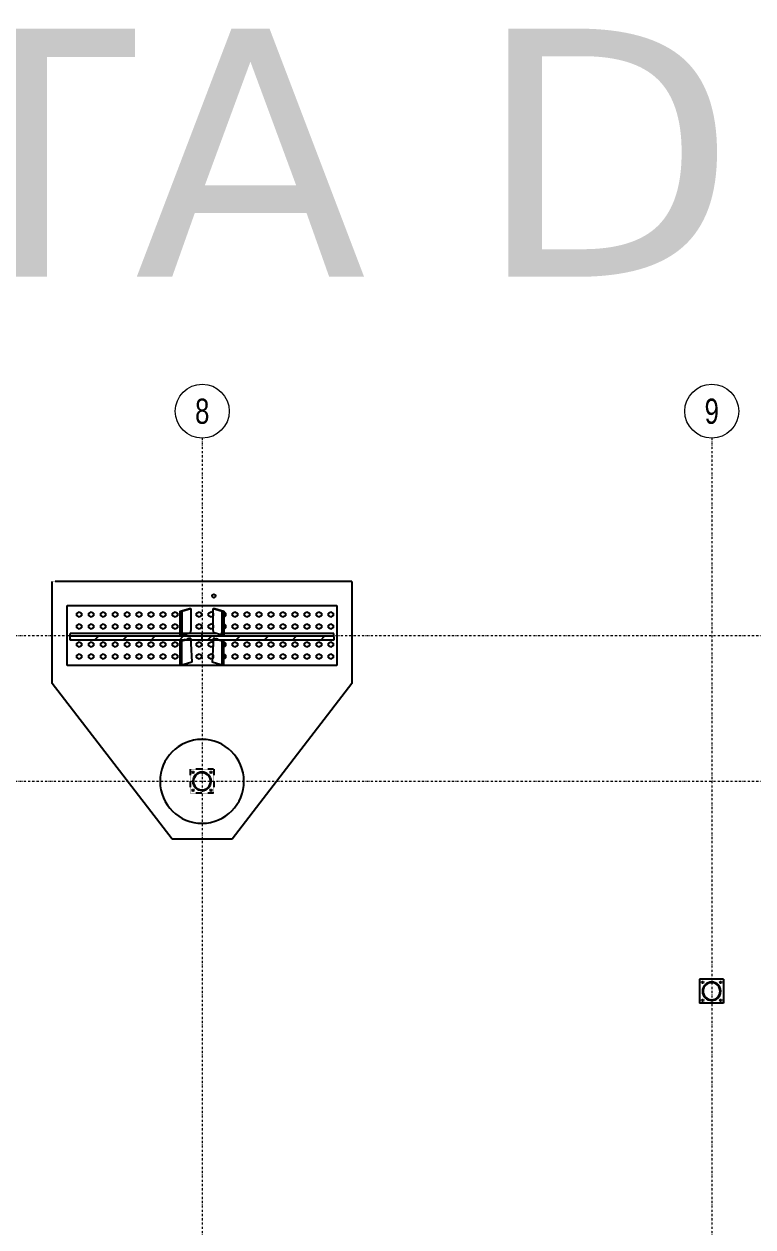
# Model space of a CAD drawing. Header units: millimetres. Extents: x 1541 to 289025, y -12015 to 47026.
# Drawn here: x 11897 to 12779, y -10231 to -8778 of the extents above; entities that cross this region are included whole.
import ezdxf
from ezdxf.enums import TextEntityAlignment as Align

# ---------------------------------------------------------------- set-up
doc = ezdxf.new("R2010")
doc.units = ezdxf.units.MM
doc.header["$LTSCALE"] = 0.1
for name, pattern in [('ACAD_ISO02W100', [15, 12, -3]), ('DASHDOTX2', [50.8, 25.4, -12.7, 0, -12.7]), ('DXK_LINE_DOT2', [3.9198, 1.9599, -1.9599]), ('Grid Line', [3.33375, 1.905, -0.47625, 0.47625, -0.47625])]:
    doc.linetypes.add(name, pattern=pattern)
doc.layers.get('0').update_dxf_attribs({"color": 255})
doc.layers.add('COTAS', color=8, linetype='Continuous')
doc.layers.add('TEXTO GENRAL', color=3, linetype='Continuous')
doc.layers.add('E_EJES', color=8, linetype='Continuous', lineweight=9)
doc.layers.add('E_EJES-1', color=8, linetype='Grid Line', lineweight=9)
doc.styles.add('Swis721 LtCn BT_1', font='swisscl.ttf', dxfattribs={"height": 0.42})
doc.styles.add('TEXTO GENERAL', font='verdana.ttf', dxfattribs={"height": 0.9})

# ---------------------------------------------------------------- blocks, each defined once
blk = doc.blocks.new('Grid - CNI_NOMBRE EJES-372759-_26_00m_LOC COLUMNAS Y MUROS PISO 7')
at = {"layer": 'E_EJES'}
blk.add_circle((0, 0), 0.003, dxfattribs=at)

msp = doc.modelspace()

# ---------------------------------------------------------------- hatches: boundary and pattern name
at = {"linetype": 'Continuous'}
h = msp.add_hatch(dxfattribs=at)
h.set_pattern_fill('', scale=7.611392, style=0, pattern_type=0)
h.set_pattern_definition([(45, (11953.182, -9517.53), (-17.088, 17.088), [])])
h.paths.add_polyline_path([(12272.1, -9517.5), (11953.2, -9517.5), (11953.2, -9518.3), (11953.4, -9522.2), (12272, -9522.2), (12272.1, -9518.3)])
h = msp.add_hatch(dxfattribs=at)
h.set_pattern_fill('', scale=7.611392, style=0, pattern_type=0)
h.set_pattern_definition([(45, (12123.487, -9690.706), (-17.088, 17.088), [])])
h.paths.add_polyline_path([(12123.7, -9692.9), (12123.5, -9690.7), (12122.9, -9688.6), (12121.8, -9686.7), (12120.5, -9685), (12118.8, -9683.7), (12116.9, -9682.6), (12114.8, -9682), (12112.6, -9681.8), (12110.5, -9682), (12108.4, -9682.6), (12106.5, -9683.7), (12104.8, -9685), (12103.5, -9686.7), (12102.4, -9688.6), (12101.8, -9690.7), (12101.6, -9692.9), (12101.8, -9695), (12102.4, -9697.1), (12103.5, -9699), (12104.8, -9700.7), (12106.5, -9702.1), (12108.4, -9703.1), (12110.5, -9703.7), (12112.6, -9703.9), (12114.8, -9703.7), (12116.9, -9703.1), (12118.8, -9702.1), (12120.5, -9700.7), (12121.8, -9699), (12122.9, -9697.1), (12123.5, -9695)])
h.paths.add_polyline_path([(12122.2, -9696.8), (12121.2, -9698.6), (12119.9, -9700.2), (12118.4, -9701.5), (12116.6, -9702.4), (12114.7, -9703), (12112.6, -9703.2), (12110.6, -9703), (12108.7, -9702.4), (12106.9, -9701.5), (12105.3, -9700.2), (12104.1, -9698.6), (12103.1, -9696.8), (12102.5, -9694.9), (12102.3, -9692.9), (12102.5, -9690.8), (12103.1, -9688.9), (12104.1, -9687.1), (12105.3, -9685.6), (12106.9, -9684.3), (12108.7, -9683.3), (12110.6, -9682.7), (12112.6, -9682.5), (12114.7, -9682.7), (12116.6, -9683.3), (12118.4, -9684.3), (12119.9, -9685.6), (12121.2, -9687.1), (12122.2, -9688.9), (12122.8, -9690.8), (12123, -9692.9), (12122.8, -9694.9)])
h = msp.add_hatch(color=96, dxfattribs=at)
h.paths.add_polyline_path([(12739.9, -9946.6), (12739.6, -9944.4), (12739, -9942.4), (12738, -9940.4), (12736.6, -9938.8), (12734.9, -9937.4), (12733, -9936.4), (12731, -9935.7), (12728.8, -9935.5), (12726.6, -9935.7), (12724.6, -9936.4), (12722.7, -9937.4), (12721, -9938.8), (12719.6, -9940.4), (12718.6, -9942.4), (12718, -9944.4), (12717.8, -9946.6), (12718, -9948.7), (12718.6, -9950.8), (12719.6, -9952.7), (12721, -9954.4), (12722.7, -9955.8), (12724.6, -9956.8), (12726.6, -9957.4), (12728.8, -9957.6), (12731, -9957.4), (12733, -9956.8), (12734.9, -9955.8), (12736.6, -9954.4), (12738, -9952.7), (12739, -9950.8), (12739.6, -9948.7)])
h.paths.add_polyline_path([(12738.3, -9950.5), (12737.4, -9952.3), (12736.1, -9953.9), (12734.5, -9955.2), (12732.8, -9956.1), (12730.8, -9956.7), (12728.8, -9956.9), (12726.8, -9956.7), (12724.9, -9956.1), (12723.1, -9955.2), (12721.5, -9953.9), (12720.2, -9952.3), (12719.3, -9950.5), (12718.7, -9948.6), (12718.5, -9946.6), (12718.7, -9944.6), (12719.3, -9942.6), (12720.2, -9940.8), (12721.5, -9939.3), (12723.1, -9938), (12724.9, -9937), (12726.8, -9936.5), (12728.8, -9936.3), (12730.8, -9936.5), (12732.8, -9937), (12734.5, -9938), (12736.1, -9939.3), (12737.4, -9940.8), (12738.3, -9942.6), (12738.9, -9944.6), (12739.1, -9946.6), (12738.9, -9948.6)])

# ---------------------------------------------------------------- linework, layer by layer
at = {"color": 2, "linetype": 'Continuous'}
for p, q in [((11931.4, -9574.7), (11931.4, -9451.5)), ((12293.9, -9451.5), (11935.1, -9451.5)), ((12293.9, -9451.5), (12293.9, -9574.7)), ((11949.6, -9553), (11949.6, -9480.5)), ((11949.6, -9480.5), (12275.8, -9480.5)), ((12086.4, -9487.4), (12097.3, -9484.2)), ((12086.4, -9487.4), (12088.3, -9487.3)), ((12086.4, -9516.4), (12086.4, -9487.4)), ((12088.3, -9487.3), (12099, -9484.2)), ((12088.3, -9487.3), (12088.3, -9516.3)), ((12097.3, -9484.2), (12099, -9484.2)), ((12099, -9484.2), (12099.1, -9510.3)), ((12126.2, -9510.3), (12126.3, -9484.2)), ((12126.3, -9484.2), (12128, -9484.2)), ((12126.3, -9484.2), (12137, -9487.3)), ((12128, -9484.2), (12138.9, -9487.4)), ((12137, -9516.3), (12137, -9487.3)), ((12137, -9487.3), (12138.9, -9487.4)), ((12138.9, -9487.4), (12138.9, -9516.4)), ((12275.8, -9480.5), (12275.8, -9553)), ((11953.2, -9517.5), (11953.2, -9514.4)), ((12086.4, -9514.4), (11953.2, -9514.4)), ((11953.2, -9518.3), (11953.2, -9517.5)), ((12272.1, -9517.5), (11953.2, -9517.5)), ((11953.2, -9522.2), (11953.2, -9518.3)), ((11953.4, -9522.2), (11953.2, -9518.3)), ((12088.3, -9516.3), (12086.4, -9516.4)), ((12088.3, -9516.3), (12098.2, -9513.4)), ((12130.4, -9514.4), (12094.9, -9514.4)), ((12099.1, -9510.3), (12098.2, -9513.4)), ((12099, -9520.2), (12099.1, -9522.2)), ((12127.1, -9513.4), (12126.2, -9510.3)), ((12126.3, -9520.2), (12126.2, -9522.2)), ((12137, -9516.3), (12127.1, -9513.4)), ((12138.9, -9516.4), (12137, -9516.3)), ((12272.1, -9514.4), (12138.9, -9514.4)), ((12272.1, -9518.3), (12272, -9522.2)), ((12272.1, -9517.5), (12272.1, -9514.4)), ((12272.1, -9518.3), (12272.1, -9517.5)), ((12272.1, -9518.3), (12272.1, -9522.2)), ((11953.4, -9522.2), (11953.2, -9522.2)), ((12272, -9522.2), (11953.4, -9522.2)), ((12090.6, -9522.2), (12086.4, -9523.5)), ((12086.4, -9523.5), (12088.3, -9523.4)), ((12086.4, -9552.6), (12086.4, -9523.5)), ((12092.4, -9522.2), (12088.3, -9523.4)), ((12088.3, -9552.5), (12088.3, -9523.4)), ((12099.1, -9522.2), (12099.3, -9526.4)), ((12099.3, -9526.4), (12100.3, -9548.9)), ((12126, -9526.4), (12125, -9548.9)), ((12126.2, -9522.2), (12126, -9526.4)), ((12137, -9523.4), (12132.9, -9522.2)), ((12138.9, -9523.5), (12134.6, -9522.2)), ((12137, -9552.5), (12137, -9523.4)), ((12137, -9523.4), (12138.9, -9523.5)), ((12138.9, -9552.6), (12138.9, -9523.5)), ((12272.1, -9522.2), (12272, -9522.2)), ((12099.3, -9549.2), (12088.3, -9552.5)), ((12100.3, -9548.9), (12099.3, -9549.2)), ((12126, -9549.2), (12125, -9548.9)), ((12137, -9552.5), (12126, -9549.2)), ((12275.8, -9553), (11949.6, -9553)), ((12086.4, -9552.6), (12088.3, -9552.5)), ((12137, -9552.5), (12138.9, -9552.6)), ((12076.4, -9763), (11931.4, -9574.7)), ((12293.9, -9574.7), (12148.9, -9763)), ((12148.9, -9763), (12076.4, -9763)), ((12743.3, -9932.1), (12714.3, -9932.1)), ((12714.3, -9932.1), (12714.3, -9961.1)), ((12743.3, -9932.1), (12743.3, -9961.1)), ((12743.3, -9961.1), (12714.3, -9961.1))]:
    msp.add_line(p, q, dxfattribs=at)
at = {"color": 7, "linetype": 'DXK_LINE_DOT2'}
for p, q in [((11935.1, -9451.5), (11931.4, -9451.5)), ((12094.9, -9514.4), (12086.4, -9514.4)), ((12097.3, -9520.2), (12090.6, -9522.2)), ((12099, -9520.2), (12092.4, -9522.2)), ((12099, -9520.2), (12097.3, -9520.2)), ((12128, -9520.2), (12126.3, -9520.2)), ((12132.9, -9522.2), (12126.3, -9520.2)), ((12134.6, -9522.2), (12128, -9520.2)), ((12138.9, -9514.4), (12130.4, -9514.4)), ((12127.1, -9678.4), (12098.1, -9678.4)), ((12098.1, -9678.4), (12098.1, -9707.4)), ((12127.1, -9678.4), (12127.1, -9707.4)), ((12127.1, -9707.4), (12098.1, -9707.4))]:
    msp.add_line(p, q, dxfattribs=at)
at = {"color": 7, "linetype": 'Continuous'}
for p, q in [((11961.2, -9489.7), (11964.1, -9488)), ((11961.2, -9493), (11961.2, -9489.7)), ((11964.1, -9488), (11967, -9489.7)), ((11967, -9489.7), (11967, -9493)), ((11975.7, -9489.7), (11978.6, -9488)), ((11975.7, -9493), (11975.7, -9489.7)), ((11978.6, -9488), (11981.5, -9489.7)), ((11981.5, -9489.7), (11981.5, -9493)), ((11990.2, -9489.7), (11993.1, -9488)), ((11990.2, -9493), (11990.2, -9489.7)), ((11993.1, -9488), (11996, -9489.7)), ((11996, -9489.7), (11996, -9493)), ((12004.6, -9489.7), (12007.5, -9488)), ((12004.6, -9493), (12004.6, -9489.7)), ((12007.5, -9488), (12010.4, -9489.7)), ((12010.4, -9489.7), (12010.4, -9493)), ((12019.1, -9489.7), (12022, -9488)), ((12019.1, -9493), (12019.1, -9489.7)), ((12022, -9488), (12024.9, -9489.7)), ((12024.9, -9489.7), (12024.9, -9493)), ((12033.6, -9489.7), (12036.5, -9488)), ((12033.6, -9493), (12033.6, -9489.7)), ((12036.5, -9488), (12039.4, -9489.7)), ((12039.4, -9489.7), (12039.4, -9493)), ((12048.1, -9489.7), (12051, -9488)), ((12048.1, -9493), (12048.1, -9489.7)), ((12051, -9488), (12053.9, -9489.7)), ((12053.9, -9489.7), (12053.9, -9493)), ((12062.6, -9489.7), (12065.5, -9488)), ((12062.6, -9493), (12062.6, -9489.7)), ((12065.5, -9488), (12068.4, -9489.7)), ((12068.4, -9489.7), (12068.4, -9493)), ((12077.1, -9489.7), (12080, -9488)), ((12077.1, -9493), (12077.1, -9489.7)), ((12080, -9488), (12082.9, -9489.7)), ((12082.9, -9489.7), (12082.9, -9493)), ((12106.1, -9489.7), (12109, -9488)), ((12106.1, -9493), (12106.1, -9489.7)), ((12109, -9488), (12111.9, -9489.7)), ((12111.9, -9489.7), (12111.9, -9493)), ((12120.6, -9489.7), (12123.5, -9488)), ((12120.6, -9493), (12120.6, -9489.7)), ((12126.4, -9489.7), (12123.5, -9488)), ((12126.4, -9493), (12126.4, -9489.7)), ((12138.9, -9488.5), (12140.9, -9489.7)), ((12140.9, -9489.7), (12140.9, -9493)), ((12149.6, -9489.7), (12152.5, -9488)), ((12149.6, -9493), (12149.6, -9489.7)), ((12152.5, -9488), (12155.4, -9489.7)), ((12155.4, -9489.7), (12155.4, -9493)), ((12164.1, -9489.7), (12167, -9488)), ((12164.1, -9493), (12164.1, -9489.7)), ((12167, -9488), (12169.9, -9489.7)), ((12169.9, -9489.7), (12169.9, -9493)), ((12178.6, -9489.7), (12181.5, -9488)), ((12178.6, -9493), (12178.6, -9489.7)), ((12181.5, -9488), (12184.4, -9489.7)), ((12184.4, -9489.7), (12184.4, -9493)), ((12193.1, -9489.7), (12196, -9488)), ((12193.1, -9493), (12193.1, -9489.7)), ((12196, -9488), (12198.9, -9489.7)), ((12198.9, -9489.7), (12198.9, -9493)), ((12207.6, -9489.7), (12210.5, -9488)), ((12207.6, -9493), (12207.6, -9489.7)), ((12210.5, -9488), (12213.4, -9489.7)), ((12213.4, -9489.7), (12213.4, -9493)), ((12222.1, -9489.7), (12225, -9488)), ((12222.1, -9493), (12222.1, -9489.7)), ((12225, -9488), (12227.9, -9489.7)), ((12227.9, -9489.7), (12227.9, -9493)), ((12236.6, -9489.7), (12239.5, -9488)), ((12236.6, -9493), (12236.6, -9489.7)), ((12239.5, -9488), (12242.4, -9489.7)), ((12242.4, -9489.7), (12242.4, -9493)), ((12251.1, -9489.7), (12254, -9488)), ((12251.1, -9493), (12251.1, -9489.7)), ((12254, -9488), (12256.9, -9489.7)), ((12256.9, -9489.7), (12256.9, -9493)), ((12265.6, -9489.7), (12268.5, -9488)), ((12265.6, -9493), (12265.6, -9489.7)), ((12268.5, -9488), (12271.4, -9489.7)), ((12271.4, -9489.7), (12271.4, -9493)), ((11964.1, -9494.7), (11961.2, -9493)), ((11961.2, -9504.2), (11964.1, -9502.5)), ((11961.2, -9507.5), (11961.2, -9504.2)), ((11967, -9493), (11964.1, -9494.7)), ((11964.1, -9502.5), (11967, -9504.2)), ((11967, -9504.2), (11967, -9507.5)), ((11978.6, -9494.7), (11975.7, -9493)), ((11975.7, -9504.2), (11978.6, -9502.5)), ((11975.7, -9507.5), (11975.7, -9504.2)), ((11981.5, -9493), (11978.6, -9494.7)), ((11978.6, -9502.5), (11981.5, -9504.2)), ((11981.5, -9504.2), (11981.5, -9507.5)), ((11993.1, -9494.7), (11990.2, -9493)), ((11990.2, -9504.2), (11993.1, -9502.5)), ((11990.2, -9507.5), (11990.2, -9504.2)), ((11996, -9493), (11993.1, -9494.7)), ((11993.1, -9502.5), (11996, -9504.2)), ((11996, -9504.2), (11996, -9507.5)), ((12007.5, -9494.7), (12004.6, -9493)), ((12004.6, -9504.2), (12007.5, -9502.5)), ((12004.6, -9507.5), (12004.6, -9504.2)), ((12010.4, -9493), (12007.5, -9494.7)), ((12007.5, -9502.5), (12010.4, -9504.2)), ((12010.4, -9504.2), (12010.4, -9507.5)), ((12022, -9494.7), (12019.1, -9493)), ((12019.1, -9504.2), (12022, -9502.5)), ((12019.1, -9507.5), (12019.1, -9504.2)), ((12024.9, -9493), (12022, -9494.7)), ((12022, -9502.5), (12024.9, -9504.2)), ((12024.9, -9504.2), (12024.9, -9507.5)), ((12036.5, -9494.7), (12033.6, -9493)), ((12033.6, -9504.2), (12036.5, -9502.5)), ((12033.6, -9507.5), (12033.6, -9504.2)), ((12039.4, -9493), (12036.5, -9494.7)), ((12036.5, -9502.5), (12039.4, -9504.2)), ((12039.4, -9504.2), (12039.4, -9507.5)), ((12051, -9494.7), (12048.1, -9493)), ((12048.1, -9504.2), (12051, -9502.5)), ((12048.1, -9507.5), (12048.1, -9504.2)), ((12053.9, -9493), (12051, -9494.7)), ((12051, -9502.5), (12053.9, -9504.2)), ((12053.9, -9504.2), (12053.9, -9507.5)), ((12065.5, -9494.7), (12062.6, -9493)), ((12062.6, -9504.2), (12065.5, -9502.5)), ((12062.6, -9507.5), (12062.6, -9504.2)), ((12068.4, -9493), (12065.5, -9494.7)), ((12065.5, -9502.5), (12068.4, -9504.2)), ((12068.4, -9504.2), (12068.4, -9507.5)), ((12080, -9494.7), (12077.1, -9493)), ((12077.1, -9504.2), (12080, -9502.5)), ((12077.1, -9507.5), (12077.1, -9504.2)), ((12082.9, -9493), (12080, -9494.7)), ((12080, -9502.5), (12082.9, -9504.2)), ((12082.9, -9504.2), (12082.9, -9507.5)), ((12109, -9494.7), (12106.1, -9493)), ((12106.1, -9504.2), (12109, -9502.5)), ((12106.1, -9507.5), (12106.1, -9504.2)), ((12111.9, -9493), (12109, -9494.7)), ((12109, -9502.5), (12111.9, -9504.2)), ((12111.9, -9504.2), (12111.9, -9507.5)), ((12123.5, -9494.7), (12120.6, -9493)), ((12120.6, -9504.2), (12123.5, -9502.5)), ((12120.6, -9507.5), (12120.6, -9504.2)), ((12126.4, -9493), (12123.5, -9494.7)), ((12126.4, -9504.2), (12123.5, -9502.5)), ((12126.4, -9507.5), (12126.4, -9504.2)), ((12140.9, -9493), (12138.9, -9494.2)), ((12138.9, -9503), (12140.9, -9504.2)), ((12140.9, -9504.2), (12140.9, -9507.5)), ((12152.5, -9494.7), (12149.6, -9493)), ((12149.6, -9504.2), (12152.5, -9502.5)), ((12149.6, -9507.5), (12149.6, -9504.2)), ((12155.4, -9493), (12152.5, -9494.7)), ((12152.5, -9502.5), (12155.4, -9504.2)), ((12155.4, -9504.2), (12155.4, -9507.5)), ((12167, -9494.7), (12164.1, -9493)), ((12164.1, -9504.2), (12167, -9502.5)), ((12164.1, -9507.5), (12164.1, -9504.2)), ((12169.9, -9493), (12167, -9494.7)), ((12167, -9502.5), (12169.9, -9504.2)), ((12169.9, -9504.2), (12169.9, -9507.5)), ((12181.5, -9494.7), (12178.6, -9493)), ((12178.6, -9504.2), (12181.5, -9502.5)), ((12178.6, -9507.5), (12178.6, -9504.2)), ((12184.4, -9493), (12181.5, -9494.7)), ((12181.5, -9502.5), (12184.4, -9504.2)), ((12184.4, -9504.2), (12184.4, -9507.5)), ((12196, -9494.7), (12193.1, -9493)), ((12193.1, -9504.2), (12196, -9502.5)), ((12193.1, -9507.5), (12193.1, -9504.2)), ((12198.9, -9493), (12196, -9494.7)), ((12196, -9502.5), (12198.9, -9504.2)), ((12198.9, -9504.2), (12198.9, -9507.5)), ((12210.5, -9494.7), (12207.6, -9493)), ((12207.6, -9504.2), (12210.5, -9502.5)), ((12207.6, -9507.5), (12207.6, -9504.2)), ((12213.4, -9493), (12210.5, -9494.7)), ((12210.5, -9502.5), (12213.4, -9504.2)), ((12213.4, -9504.2), (12213.4, -9507.5)), ((12225, -9494.7), (12222.1, -9493)), ((12222.1, -9504.2), (12225, -9502.5)), ((12222.1, -9507.5), (12222.1, -9504.2)), ((12227.9, -9493), (12225, -9494.7)), ((12225, -9502.5), (12227.9, -9504.2)), ((12227.9, -9504.2), (12227.9, -9507.5)), ((12239.5, -9494.7), (12236.6, -9493)), ((12236.6, -9504.2), (12239.5, -9502.5)), ((12236.6, -9507.5), (12236.6, -9504.2)), ((12242.4, -9493), (12239.5, -9494.7)), ((12239.5, -9502.5), (12242.4, -9504.2)), ((12242.4, -9504.2), (12242.4, -9507.5)), ((12254, -9494.7), (12251.1, -9493)), ((12251.1, -9504.2), (12254, -9502.5)), ((12251.1, -9507.5), (12251.1, -9504.2)), ((12256.9, -9493), (12254, -9494.7)), ((12254, -9502.5), (12256.9, -9504.2)), ((12256.9, -9504.2), (12256.9, -9507.5)), ((12268.5, -9494.7), (12265.6, -9493)), ((12265.6, -9504.2), (12268.5, -9502.5)), ((12265.6, -9507.5), (12265.6, -9504.2)), ((12271.4, -9493), (12268.5, -9494.7)), ((12268.5, -9502.5), (12271.4, -9504.2)), ((12271.4, -9504.2), (12271.4, -9507.5)), ((11964.1, -9509.2), (11961.2, -9507.5)), ((11967, -9507.5), (11964.1, -9509.2)), ((11978.6, -9509.2), (11975.7, -9507.5)), ((11981.5, -9507.5), (11978.6, -9509.2)), ((11993.1, -9509.2), (11990.2, -9507.5)), ((11996, -9507.5), (11993.1, -9509.2)), ((12007.5, -9509.2), (12004.6, -9507.5)), ((12010.4, -9507.5), (12007.5, -9509.2)), ((12022, -9509.2), (12019.1, -9507.5)), ((12024.9, -9507.5), (12022, -9509.2)), ((12036.5, -9509.2), (12033.6, -9507.5)), ((12039.4, -9507.5), (12036.5, -9509.2)), ((12051, -9509.2), (12048.1, -9507.5)), ((12053.9, -9507.5), (12051, -9509.2)), ((12065.5, -9509.2), (12062.6, -9507.5)), ((12068.4, -9507.5), (12065.5, -9509.2)), ((12080, -9509.2), (12077.1, -9507.5)), ((12082.9, -9507.5), (12080, -9509.2)), ((12109, -9509.2), (12106.1, -9507.5)), ((12111.9, -9507.5), (12109, -9509.2)), ((12123.5, -9509.2), (12120.6, -9507.5)), ((12126.4, -9507.5), (12123.5, -9509.2)), ((12140.9, -9507.5), (12138.9, -9508.7)), ((12152.5, -9509.2), (12149.6, -9507.5)), ((12155.4, -9507.5), (12152.5, -9509.2)), ((12167, -9509.2), (12164.1, -9507.5)), ((12169.9, -9507.5), (12167, -9509.2)), ((12181.5, -9509.2), (12178.6, -9507.5)), ((12184.4, -9507.5), (12181.5, -9509.2)), ((12196, -9509.2), (12193.1, -9507.5)), ((12198.9, -9507.5), (12196, -9509.2)), ((12210.5, -9509.2), (12207.6, -9507.5)), ((12213.4, -9507.5), (12210.5, -9509.2)), ((12225, -9509.2), (12222.1, -9507.5)), ((12227.9, -9507.5), (12225, -9509.2)), ((12239.5, -9509.2), (12236.6, -9507.5)), ((12242.4, -9507.5), (12239.5, -9509.2)), ((12254, -9509.2), (12251.1, -9507.5)), ((12256.9, -9507.5), (12254, -9509.2)), ((12268.5, -9509.2), (12265.6, -9507.5)), ((12271.4, -9507.5), (12268.5, -9509.2)), ((11961.2, -9525.9), (11964.1, -9524.2)), ((11961.2, -9529.3), (11961.2, -9525.9)), ((11964.1, -9530.9), (11961.2, -9529.3)), ((11964.1, -9524.2), (11967, -9525.9)), ((11967, -9529.3), (11964.1, -9530.9)), ((11967, -9525.9), (11967, -9529.3)), ((11975.7, -9525.9), (11978.6, -9524.2)), ((11975.7, -9529.3), (11975.7, -9525.9)), ((11978.6, -9530.9), (11975.7, -9529.3)), ((11978.6, -9524.2), (11981.5, -9525.9)), ((11981.5, -9529.3), (11978.6, -9530.9)), ((11981.5, -9525.9), (11981.5, -9529.3)), ((11990.2, -9525.9), (11993.1, -9524.2)), ((11990.2, -9529.3), (11990.2, -9525.9)), ((11993.1, -9530.9), (11990.2, -9529.3)), ((11993.1, -9524.2), (11996, -9525.9)), ((11996, -9529.3), (11993.1, -9530.9)), ((11996, -9525.9), (11996, -9529.3)), ((12004.6, -9525.9), (12007.5, -9524.2)), ((12004.6, -9529.3), (12004.6, -9525.9)), ((12007.5, -9530.9), (12004.6, -9529.3)), ((12007.5, -9524.2), (12010.4, -9525.9)), ((12010.4, -9529.3), (12007.5, -9530.9)), ((12010.4, -9525.9), (12010.4, -9529.3)), ((12019.1, -9525.9), (12022, -9524.2)), ((12019.1, -9529.3), (12019.1, -9525.9)), ((12022, -9530.9), (12019.1, -9529.3)), ((12022, -9524.2), (12024.9, -9525.9)), ((12024.9, -9529.3), (12022, -9530.9)), ((12024.9, -9525.9), (12024.9, -9529.3)), ((12033.6, -9525.9), (12036.5, -9524.2)), ((12033.6, -9529.3), (12033.6, -9525.9)), ((12036.5, -9530.9), (12033.6, -9529.3)), ((12036.5, -9524.2), (12039.4, -9525.9)), ((12039.4, -9529.3), (12036.5, -9530.9)), ((12039.4, -9525.9), (12039.4, -9529.3)), ((12048.1, -9525.9), (12051, -9524.2)), ((12048.1, -9529.3), (12048.1, -9525.9)), ((12051, -9530.9), (12048.1, -9529.3)), ((12051, -9524.2), (12053.9, -9525.9)), ((12053.9, -9529.3), (12051, -9530.9)), ((12053.9, -9525.9), (12053.9, -9529.3)), ((12062.6, -9525.9), (12065.5, -9524.2)), ((12062.6, -9529.3), (12062.6, -9525.9)), ((12065.5, -9530.9), (12062.6, -9529.3)), ((12065.5, -9524.2), (12068.4, -9525.9)), ((12068.4, -9529.3), (12065.5, -9530.9)), ((12068.4, -9525.9), (12068.4, -9529.3)), ((12077.1, -9525.9), (12080, -9524.2)), ((12077.1, -9529.3), (12077.1, -9525.9)), ((12080, -9530.9), (12077.1, -9529.3)), ((12080, -9524.2), (12082.9, -9525.9)), ((12082.9, -9529.3), (12080, -9530.9)), ((12082.9, -9525.9), (12082.9, -9529.3)), ((12106.1, -9525.9), (12109, -9524.2)), ((12106.1, -9529.3), (12106.1, -9525.9)), ((12109, -9530.9), (12106.1, -9529.3)), ((12109, -9524.2), (12111.9, -9525.9)), ((12111.9, -9529.3), (12109, -9530.9)), ((12111.9, -9525.9), (12111.9, -9529.3)), ((12120.6, -9525.9), (12123.5, -9524.2)), ((12120.6, -9529.3), (12120.6, -9525.9)), ((12123.5, -9530.9), (12120.6, -9529.3)), ((12126.4, -9525.9), (12123.5, -9524.2)), ((12126.4, -9529.3), (12123.5, -9530.9)), ((12126.4, -9529.3), (12126.4, -9525.9)), ((12138.9, -9524.7), (12140.9, -9525.9)), ((12140.9, -9529.3), (12138.9, -9530.4)), ((12140.9, -9525.9), (12140.9, -9529.3)), ((12149.6, -9525.9), (12152.5, -9524.2)), ((12149.6, -9529.3), (12149.6, -9525.9)), ((12152.5, -9530.9), (12149.6, -9529.3)), ((12152.5, -9524.2), (12155.4, -9525.9)), ((12155.4, -9529.3), (12152.5, -9530.9)), ((12155.4, -9525.9), (12155.4, -9529.3)), ((12164.1, -9525.9), (12167, -9524.2)), ((12164.1, -9529.3), (12164.1, -9525.9)), ((12167, -9530.9), (12164.1, -9529.3)), ((12167, -9524.2), (12169.9, -9525.9)), ((12169.9, -9529.3), (12167, -9530.9)), ((12169.9, -9525.9), (12169.9, -9529.3)), ((12178.6, -9525.9), (12181.5, -9524.2)), ((12178.6, -9529.3), (12178.6, -9525.9)), ((12181.5, -9530.9), (12178.6, -9529.3)), ((12181.5, -9524.2), (12184.4, -9525.9)), ((12184.4, -9529.3), (12181.5, -9530.9)), ((12184.4, -9525.9), (12184.4, -9529.3)), ((12193.1, -9525.9), (12196, -9524.2)), ((12193.1, -9529.3), (12193.1, -9525.9)), ((12196, -9530.9), (12193.1, -9529.3)), ((12196, -9524.2), (12198.9, -9525.9)), ((12198.9, -9529.3), (12196, -9530.9)), ((12198.9, -9525.9), (12198.9, -9529.3)), ((12207.6, -9525.9), (12210.5, -9524.2)), ((12207.6, -9529.3), (12207.6, -9525.9)), ((12210.5, -9530.9), (12207.6, -9529.3)), ((12210.5, -9524.2), (12213.4, -9525.9)), ((12213.4, -9529.3), (12210.5, -9530.9)), ((12213.4, -9525.9), (12213.4, -9529.3)), ((12222.1, -9525.9), (12225, -9524.2)), ((12222.1, -9529.3), (12222.1, -9525.9)), ((12225, -9530.9), (12222.1, -9529.3)), ((12225, -9524.2), (12227.9, -9525.9)), ((12227.9, -9529.3), (12225, -9530.9)), ((12227.9, -9525.9), (12227.9, -9529.3)), ((12236.6, -9525.9), (12239.5, -9524.2)), ((12236.6, -9529.3), (12236.6, -9525.9)), ((12239.5, -9530.9), (12236.6, -9529.3)), ((12239.5, -9524.2), (12242.4, -9525.9)), ((12242.4, -9529.3), (12239.5, -9530.9)), ((12242.4, -9525.9), (12242.4, -9529.3)), ((12251.1, -9525.9), (12254, -9524.2)), ((12251.1, -9529.3), (12251.1, -9525.9)), ((12254, -9530.9), (12251.1, -9529.3)), ((12254, -9524.2), (12256.9, -9525.9)), ((12256.9, -9529.3), (12254, -9530.9)), ((12256.9, -9525.9), (12256.9, -9529.3)), ((12265.6, -9525.9), (12268.5, -9524.2)), ((12265.6, -9529.3), (12265.6, -9525.9)), ((12268.5, -9530.9), (12265.6, -9529.3)), ((12268.5, -9524.2), (12271.4, -9525.9)), ((12271.4, -9529.3), (12268.5, -9530.9)), ((12271.4, -9525.9), (12271.4, -9529.3)), ((11961.2, -9540.4), (11964.1, -9538.7)), ((11961.2, -9543.8), (11961.2, -9540.4)), ((11964.1, -9545.4), (11961.2, -9543.8)), ((11964.1, -9538.7), (11967, -9540.4)), ((11967, -9543.8), (11964.1, -9545.4)), ((11967, -9540.4), (11967, -9543.8)), ((11975.7, -9540.4), (11978.6, -9538.7)), ((11975.7, -9543.8), (11975.7, -9540.4)), ((11978.6, -9545.4), (11975.7, -9543.8)), ((11978.6, -9538.7), (11981.5, -9540.4)), ((11981.5, -9543.8), (11978.6, -9545.4)), ((11981.5, -9540.4), (11981.5, -9543.8)), ((11990.2, -9540.4), (11993.1, -9538.7)), ((11990.2, -9543.8), (11990.2, -9540.4)), ((11993.1, -9545.4), (11990.2, -9543.8)), ((11993.1, -9538.7), (11996, -9540.4)), ((11996, -9543.8), (11993.1, -9545.4)), ((11996, -9540.4), (11996, -9543.8)), ((12004.6, -9540.4), (12007.5, -9538.7)), ((12004.6, -9543.8), (12004.6, -9540.4)), ((12007.5, -9545.4), (12004.6, -9543.8)), ((12007.5, -9538.7), (12010.4, -9540.4)), ((12010.4, -9543.8), (12007.5, -9545.4)), ((12010.4, -9540.4), (12010.4, -9543.8)), ((12019.1, -9540.4), (12022, -9538.7)), ((12019.1, -9543.8), (12019.1, -9540.4)), ((12022, -9545.4), (12019.1, -9543.8)), ((12022, -9538.7), (12024.9, -9540.4)), ((12024.9, -9543.8), (12022, -9545.4)), ((12024.9, -9540.4), (12024.9, -9543.8)), ((12033.6, -9540.4), (12036.5, -9538.7)), ((12033.6, -9543.8), (12033.6, -9540.4)), ((12036.5, -9545.4), (12033.6, -9543.8)), ((12036.5, -9538.7), (12039.4, -9540.4)), ((12039.4, -9543.8), (12036.5, -9545.4)), ((12039.4, -9540.4), (12039.4, -9543.8)), ((12048.1, -9540.4), (12051, -9538.7)), ((12048.1, -9543.8), (12048.1, -9540.4)), ((12051, -9545.4), (12048.1, -9543.8)), ((12051, -9538.7), (12053.9, -9540.4)), ((12053.9, -9543.8), (12051, -9545.4)), ((12053.9, -9540.4), (12053.9, -9543.8)), ((12062.6, -9540.4), (12065.5, -9538.7)), ((12062.6, -9543.8), (12062.6, -9540.4)), ((12065.5, -9545.4), (12062.6, -9543.8)), ((12065.5, -9538.7), (12068.4, -9540.4)), ((12068.4, -9543.8), (12065.5, -9545.4)), ((12068.4, -9540.4), (12068.4, -9543.8)), ((12077.1, -9540.4), (12080, -9538.7)), ((12077.1, -9543.8), (12077.1, -9540.4)), ((12080, -9545.4), (12077.1, -9543.8)), ((12080, -9538.7), (12082.9, -9540.4)), ((12082.9, -9543.8), (12080, -9545.4)), ((12082.9, -9540.4), (12082.9, -9543.8)), ((12106.1, -9540.4), (12109, -9538.7)), ((12106.1, -9543.8), (12106.1, -9540.4)), ((12109, -9545.4), (12106.1, -9543.8)), ((12109, -9538.7), (12111.9, -9540.4)), ((12111.9, -9543.8), (12109, -9545.4)), ((12111.9, -9540.4), (12111.9, -9543.8)), ((12120.6, -9540.4), (12123.5, -9538.7)), ((12120.6, -9543.8), (12120.6, -9540.4)), ((12123.5, -9545.4), (12120.6, -9543.8)), ((12126.4, -9540.4), (12123.5, -9538.7)), ((12126.4, -9543.8), (12123.5, -9545.4)), ((12126.4, -9543.8), (12126.4, -9540.4)), ((12138.9, -9539.2), (12140.9, -9540.4)), ((12140.9, -9543.8), (12138.9, -9544.9)), ((12140.9, -9540.4), (12140.9, -9543.8)), ((12149.6, -9540.4), (12152.5, -9538.7)), ((12149.6, -9543.8), (12149.6, -9540.4)), ((12152.5, -9545.4), (12149.6, -9543.8)), ((12152.5, -9538.7), (12155.4, -9540.4)), ((12155.4, -9543.8), (12152.5, -9545.4)), ((12155.4, -9540.4), (12155.4, -9543.8)), ((12164.1, -9540.4), (12167, -9538.7)), ((12164.1, -9543.8), (12164.1, -9540.4)), ((12167, -9545.4), (12164.1, -9543.8)), ((12167, -9538.7), (12169.9, -9540.4)), ((12169.9, -9543.8), (12167, -9545.4)), ((12169.9, -9540.4), (12169.9, -9543.8)), ((12178.6, -9540.4), (12181.5, -9538.7)), ((12178.6, -9543.8), (12178.6, -9540.4)), ((12181.5, -9545.4), (12178.6, -9543.8)), ((12181.5, -9538.7), (12184.4, -9540.4)), ((12184.4, -9543.8), (12181.5, -9545.4)), ((12184.4, -9540.4), (12184.4, -9543.8)), ((12193.1, -9540.4), (12196, -9538.7)), ((12193.1, -9543.8), (12193.1, -9540.4)), ((12196, -9545.4), (12193.1, -9543.8)), ((12196, -9538.7), (12198.9, -9540.4)), ((12198.9, -9543.8), (12196, -9545.4)), ((12198.9, -9540.4), (12198.9, -9543.8)), ((12207.6, -9540.4), (12210.5, -9538.7)), ((12207.6, -9543.8), (12207.6, -9540.4)), ((12210.5, -9545.4), (12207.6, -9543.8)), ((12210.5, -9538.7), (12213.4, -9540.4)), ((12213.4, -9543.8), (12210.5, -9545.4)), ((12213.4, -9540.4), (12213.4, -9543.8)), ((12222.1, -9540.4), (12225, -9538.7)), ((12222.1, -9543.8), (12222.1, -9540.4)), ((12225, -9545.4), (12222.1, -9543.8)), ((12225, -9538.7), (12227.9, -9540.4)), ((12227.9, -9543.8), (12225, -9545.4)), ((12227.9, -9540.4), (12227.9, -9543.8)), ((12236.6, -9540.4), (12239.5, -9538.7)), ((12236.6, -9543.8), (12236.6, -9540.4)), ((12239.5, -9545.4), (12236.6, -9543.8)), ((12239.5, -9538.7), (12242.4, -9540.4)), ((12242.4, -9543.8), (12239.5, -9545.4)), ((12242.4, -9540.4), (12242.4, -9543.8)), ((12251.1, -9540.4), (12254, -9538.7)), ((12251.1, -9543.8), (12251.1, -9540.4)), ((12254, -9545.4), (12251.1, -9543.8)), ((12254, -9538.7), (12256.9, -9540.4)), ((12256.9, -9543.8), (12254, -9545.4)), ((12256.9, -9540.4), (12256.9, -9543.8)), ((12265.6, -9540.4), (12268.5, -9538.7)), ((12265.6, -9543.8), (12265.6, -9540.4)), ((12268.5, -9545.4), (12265.6, -9543.8)), ((12268.5, -9538.7), (12271.4, -9540.4)), ((12271.4, -9543.8), (12268.5, -9545.4)), ((12271.4, -9540.4), (12271.4, -9543.8)), ((12100.6, -9682), (12101.2, -9681)), ((12101.2, -9681), (12102.3, -9681)), ((12102.3, -9681), (12102.9, -9682)), ((12122.4, -9682), (12123, -9681)), ((12123, -9681), (12124.1, -9681)), ((12124.1, -9681), (12124.6, -9682)), ((12101.2, -9683), (12100.6, -9682)), ((12102.3, -9683), (12101.2, -9683)), ((12102.9, -9682), (12102.3, -9683)), ((12123, -9683), (12122.4, -9682)), ((12124.1, -9683), (12123, -9683)), ((12124.6, -9682), (12124.1, -9683)), ((12100.6, -9703.7), (12101.2, -9702.8)), ((12101.2, -9704.7), (12100.6, -9703.7)), ((12101.2, -9702.8), (12102.3, -9702.8)), ((12102.3, -9704.7), (12101.2, -9704.7)), ((12102.3, -9702.8), (12102.9, -9703.7)), ((12102.9, -9703.7), (12102.3, -9704.7)), ((12122.4, -9703.7), (12123, -9702.8)), ((12123, -9704.7), (12122.4, -9703.7)), ((12123, -9702.8), (12124.1, -9702.8)), ((12124.1, -9704.7), (12123, -9704.7)), ((12124.1, -9702.8), (12124.6, -9703.7)), ((12124.6, -9703.7), (12124.1, -9704.7)), ((12716.8, -9935.7), (12717.4, -9934.7)), ((12717.4, -9936.7), (12716.8, -9935.7)), ((12717.4, -9934.7), (12718.5, -9934.7)), ((12718.5, -9936.7), (12717.4, -9936.7)), ((12718.5, -9934.7), (12719.1, -9935.7)), ((12719.1, -9935.7), (12718.5, -9936.7)), ((12738.5, -9935.7), (12739.1, -9934.7)), ((12739.1, -9936.7), (12738.5, -9935.7)), ((12739.1, -9934.7), (12740.2, -9934.7)), ((12740.2, -9936.7), (12739.1, -9936.7)), ((12740.2, -9934.7), (12740.8, -9935.7)), ((12740.8, -9935.7), (12740.2, -9936.7)), ((12716.8, -9957.5), (12717.4, -9956.5)), ((12717.4, -9958.4), (12716.8, -9957.5)), ((12717.4, -9956.5), (12718.5, -9956.5)), ((12718.5, -9956.5), (12719.1, -9957.5)), ((12719.1, -9957.5), (12718.5, -9958.4)), ((12738.5, -9957.5), (12739.1, -9956.5)), ((12739.1, -9958.4), (12738.5, -9957.5)), ((12739.1, -9956.5), (12740.2, -9956.5)), ((12740.2, -9956.5), (12740.8, -9957.5)), ((12740.8, -9957.5), (12740.2, -9958.4)), ((12718.5, -9958.4), (12717.4, -9958.4)), ((12740.2, -9958.4), (12739.1, -9958.4))]:
    msp.add_line(p, q, dxfattribs=at)
at = {"color": 1, "linetype": 'ACAD_ISO02W100', "ltscale": 4}
msp.add_line((12112.7, -9522.2), (12112.7, -9514.4), dxfattribs=at)
at = {"color": 2, "linetype": 'Continuous'}
for centre, radius, start, end in [((12112.6, -9692.9), 50.7, 6, 186), ((12112.6, -9692.9), 50.7, 186, 6), ((12112.6, -9692.9), 11.1, 11.25, 191.25), ((12112.6, -9692.9), 11.1, 191.25, 11.25), ((12112.6, -9692.9), 10.3, 168.75, 348.75), ((12112.6, -9692.9), 10.3, 348.75, 168.75), ((12728.8, -9946.6), 11.1, 11.25, 191.25), ((12728.8, -9946.6), 10.3, 348.75, 168.75), ((12728.8, -9946.6), 11.1, 191.25, 11.25), ((12728.8, -9946.6), 10.3, 168.75, 348.75)]:
    msp.add_arc(centre, radius, start, end, dxfattribs=at)
at = {"layer": 'COTAS'}
msp.add_circle((12126.9, -9468.9), 2.11, dxfattribs=at)
at = {"layer": 'E_EJES-1', "linetype": 'DASHDOTX2'}
for p, q in [((12112.9, -9278.2), (12112.9, -11903.7)), ((12729, -9278.2), (12729, -11903.7)), ((10275.7, -9516.7), (17498.5, -9516.7)), ((10275.7, -9692.9), (17498.5, -9692.9))]:
    msp.add_line(p, q, dxfattribs=at)

# ---------------------------------------------------------------- block references
at = {"layer": 'E_EJES', "xscale": 10873.41661564557, "yscale": 10873.41661564557, "zscale": 10873.41661564557}
for p in [(12112.9, -9245.6), (12729, -9245.6)]:
    msp.add_blockref('Grid - CNI_NOMBRE EJES-372759-_26_00m_LOC COLUMNAS Y MUROS PISO 7', p, dxfattribs=at)

# ---------------------------------------------------------------- texts
at = {"layer": 'E_EJES', "style": 'Swis721 LtCn BT_1'}
for s, p in [('8', (12112.9, -9245.6)), ('9', (12729, -9245.6))]:
    msp.add_text(s, height=30.4, dxfattribs=at).set_placement(p, align=Align.MIDDLE_CENTER)
at = {"layer": 'TEXTO GENRAL', "color": 3, "style": 'TEXTO GENERAL'}
msp.add_text('PLANTA DE PISO 1 N.E. +0.10m', height=300, dxfattribs=at).set_placement((13981.6, -8933.2), align=Align.MIDDLE_CENTER)

doc.saveas('drawing.dxf')
